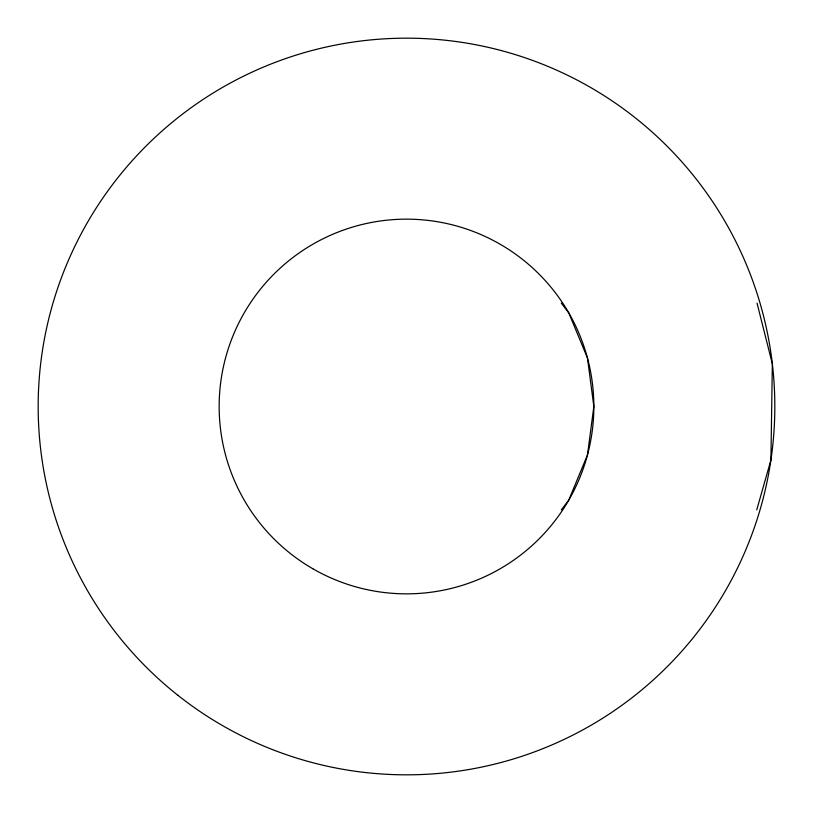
<?xml version="1.0" encoding="UTF-8"?>
<svg xmlns="http://www.w3.org/2000/svg" width="813" height="813" viewBox="0 0 813 813"><rect width="100%" height="100%" fill="white"/><g stroke="black" fill="none" stroke-linecap="round" stroke-linejoin="round"><path stroke-width="1.22" d="M756.74 509.914L770.917 460.026L772.35 363.889L757.025 303.086M561.275 509.914L568.744 500.178L587.464 454.985L593.846 406.5L587.464 358.015L568.744 312.822L561.275 303.086M312.822 568.744A187.346 187.346 0 0 0 593.846 406.5A187.346 187.346 0 0 0 312.822 244.256A187.346 187.346 0 0 0 312.822 568.744M177.935 695.328A368.319 368.319 0 0 0 770.917 460.026A368.319 368.319 0 0 0 270.648 64.146A368.319 368.319 0 0 0 177.935 695.328"/></g></svg>
